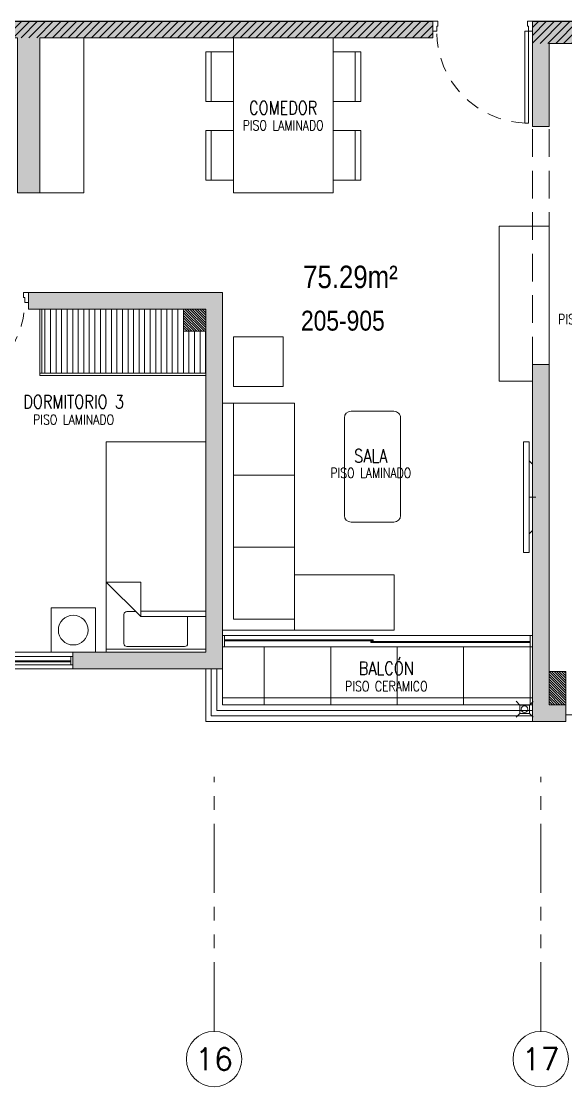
# Model space of a CAD drawing. Header units: millimetres. Extents: x 3738 to 3833, y 1327 to 1657.
# Drawn here: x 3801.76 to 3806.67, y 1453.44 to 1463.06 of the extents above; entities that cross this region are included whole.
import ezdxf
from ezdxf import colors
from ezdxf.entities.mleader import LeaderData, LeaderLine
from ezdxf.enums import TextEntityAlignment as Align
from ezdxf.math import Vec2, Vec3

# ---------------------------------------------------------------- set-up
doc = ezdxf.new("R2010")
doc.units = ezdxf.units.MM
for name, pattern in [('HIDDEN2', [0.1875, 0.125, -0.0625]), ('PHANTOM', [63.5, 31.75, -6.35, 6.35, -6.35, 6.35, -6.35]), ('PHANTOM2', [1.25, 0.625, -0.125, 0.125, -0.125, 0.125, -0.125]), ('X-REF_DP_Arquitectura$0$HIDDEN', [0.375, 0.25, -0.125])]:
    doc.linetypes.add(name, pattern=pattern)
doc.layers.get('0').update_dxf_attribs({"color": 251, "lineweight": 9})
for name, color, linetype, lineweight in [('A-BARANDAS', 251, 'Continuous', 13), ('A-EJES', 251, 'PHANTOM', 13), ('A-HATCH', 251, 'Continuous', 13), ('A-MOBILIARIO', 251, 'Continuous', 13), ('A-MURO BAJO', 251, 'Continuous', 13), ('A-MUROS', 251, 'Continuous', 13), ('A-NUMERACIONDEP', 251, 'Continuous', 13), ('A-PROYECCIONES', 251, 'HIDDEN2', 13), ('A-PROYECCIONES INT.', 251, 'HIDDEN2', 13), ('A-TEXTO-ACABADO PISO', 251, 'Continuous', 13), ('A-TEXTO-AMBIENTE', 251, 'Continuous', 13), ('A-ÁREA TEXTO', 251, 'Continuous', 13), ('A_20_Estructuras', 251, 'Continuous', 13), ('A_30_DispositivosSanit', 251, 'Continuous', 13), ('A_50_TextoAmbiente', 251, 'Continuous', 13), ('A_50_Vigas', 251, 'X-REF_DP_Arquitectura$0$HIDDEN', 13), ('A_60_HatchEstructuras', 251, 'Continuous', 13), ('DLP_MOBILIARIO FIJO', 251, 'Continuous', 13), ('MURO CF 120', 251, 'Continuous', 13), ('MURO CF 60', 251, 'Continuous', 13)]:
    doc.layers.add(name, color=color, linetype=linetype, lineweight=lineweight)
doc.styles.add('R80', font='ARIALN.TTF', dxfattribs={"height": 2.03})
doc.styles.add('R80-100', font='ARIALN.TTF', dxfattribs={"height": 0.2032})
doc.styles.add('ROMANS', font='romans.shx', dxfattribs={"width": 0.8})
pattern_1 = [(45, (-21.67, -43.67528), (-0.03535534, 0.03535534), [])]

# ---------------------------------------------------------------- blocks, each defined once
blk = doc.blocks.new('EF-P2-P4')
at = {"layer": 'A_60_HatchEstructuras'}
h = blk.add_hatch(color=256, dxfattribs=at)
h.dxf.hatch_style = 1
h.paths.add_polyline_path([(25.88, -7.675), (28.4, -7.675), (28.4, -9.075), (28.55, -9.075), (28.55, -7.675), (31.9, -7.675), (31.9, -9.075), (32.1, -9.075), (32.1, -7.675), (35.65, -7.675), (35.65, -7.525), (25.68, -7.525), (25.68, -9.075), (27.65, -9.075), (27.65, -8.925), (25.88, -8.925)])
h.paths.add_polyline_path([(26.45, -4.925), (28.1, -4.925), (28.1, -4.775), (25.905, -4.775), (25.905, -4.925), (26.25, -4.925), (26.25, -6.325), (35.65, -6.325), (35.65, -6.175), (32.1, -6.175), (32.1, -4.775), (31.9, -4.775), (31.9, -6.175), (29, -6.175), (29, -4.775), (28.85, -4.775), (28.85, -6.175), (26.45, -6.175)])
h = blk.add_hatch(color=256, dxfattribs=at)
h.dxf.hatch_style = 1
h.paths.add_polyline_path([(38.35, -8.6), (40, -8.6), (40, -7.9), (39.85, -7.9), (39.85, -8.4), (38.35, -8.4), (38.35, -7.525), (36.55, -7.525), (36.55, -8.475), (36.7, -8.475), (36.7, -7.725), (38.2, -7.725), (38.2, -13.79), (38.35, -13.79)])
h.paths.add_polyline_path([(36.7, -10.625), (36.55, -10.625), (36.55, -13.85), (36.85, -13.85), (36.85, -13.7), (36.7, -13.7)])
h.paths.add_polyline_path([(40, -10.35), (39.85, -10.35), (39.85, -13.7), (39.7, -13.7), (39.7, -13.85), (40, -13.85)])
h = blk.add_hatch(color=256, dxfattribs=at)
h.dxf.hatch_style = 1
h.paths.add_polyline_path([(28.65, -10.125), (30.25, -10.125), (30.25, -9.975), (28.5, -9.975), (28.5, -13.375), (29.85, -13.375), (29.85, -13.225), (28.65, -13.225)])
h.paths.add_polyline_path([(31.2, -9.975), (31.05, -9.975), (31.05, -13.375), (31.2, -13.375)])
h.paths.add_polyline_path([(33.75, -9.975), (32, -9.975), (32, -10.125), (33.6, -10.125), (33.6, -13.225), (32.4, -13.225), (32.4, -13.375), (33.75, -13.375)])
at = {"layer": 'A_20_Estructuras'}
for points in [[(25.88, -7.675), (28.4, -7.675), (28.4, -9.075), (28.55, -9.075), (28.55, -7.675), (31.9, -7.675), (31.9, -9.075), (32.1, -9.075), (32.1, -7.675), (35.65, -7.675), (35.65, -7.525), (25.68, -7.525), (25.68, -9.075), (27.65, -9.075), (27.65, -8.925), (25.88, -8.925)], [(38.35, -8.6), (40, -8.6), (40, -7.9), (39.85, -7.9), (39.85, -8.4), (38.35, -8.4), (38.35, -7.525), (36.55, -7.525), (36.55, -8.475), (36.7, -8.475), (36.7, -7.725), (38.2, -7.725), (38.2, -13.79), (38.35, -13.79)], [(33.75, -9.975), (32, -9.975), (32, -10.125), (33.6, -10.125), (33.6, -13.225), (32.4, -13.225), (32.4, -13.375), (33.75, -13.375)], [(36.7, -10.625), (36.55, -10.625), (36.55, -13.85), (36.85, -13.85), (36.85, -13.7), (36.7, -13.7)]]:
    blk.add_lwpolyline(points, close=True, dxfattribs=at)
at = {"layer": 'A_50_Vigas'}
for p, q in [((31.2, -13.375), (32.4, -13.375)), ((38.2, -13.79), (36.85, -13.79))]:
    blk.add_line(p, q, dxfattribs=at)
for points in [[(36.55, -10.625), (36.55, -8.475)], [(36.7, -10.625), (36.7, -8.475)], [(33.6, -13.375), (33.6, -13.8503), (36.55, -13.8504)]]:
    blk.add_lwpolyline(points, dxfattribs=at)
blk = doc.blocks.new('balcon')
at = {"layer": 'A-HATCH'}
h = blk.add_hatch(dxfattribs=at)
h.set_pattern_fill('_USER', color=256, scale=0.6, double=1, pattern_type=0)
h.set_pattern_definition([(0, (25.75, 0.15), (0, 0.6), []), (90, (25.75, 0.15), (-0.6, 4e-17), [])])
h.paths.add_polyline_path([(22.95, 0.15), (22.95, 0.675), (25.75, 0.675), (25.75, 0.15)])
at = {"layer": 'A-BARANDAS', "elevation": 0}
for points in [[(25.75, 0.05), (22.85, 0.05), (22.85, 0.475)], [(25.75, 0.1), (22.9, 0.1), (22.9, 0.475)]]:
    blk.add_lwpolyline(points, dxfattribs=at)
at = {"layer": 'A-MURO BAJO', "color": 4}
blk.add_line((22.8, 0), (22.8, 0.475), dxfattribs=at)
at = {"layer": 'A-MURO BAJO', "color": 4, "elevation": 0}
blk.add_lwpolyline([(25.75, 0.15), (22.95, 0.15), (22.95, 0.475)], dxfattribs=at)
at = {"layer": 'A-MURO BAJO', "color": 4}
blk.add_lwpolyline([(25.75, 0), (22.8, 0)], dxfattribs=at)
blk = doc.blocks.new('*U258')
for p, q in [((0.01, 0.855), (0.01, 0.9)), ((0.1, 0.865), (0.1, 0.9)), ((0.055, 0.855), (0.01, 0.855)), ((0.1, 0.865), (0.055, 0.865)), ((0.055, 0.855), (0.055, 0.865)), ((0.055, 0.045), (0.01, 0.045)), ((0.01, 0.045), (0.01, 0)), ((0.055, 0.045), (0.055, 0.035)), ((0.1, 0.035), (0.055, 0.035)), ((0.1, 0.035), (0.1, 0))]:
    blk.add_line(p, q)
blk.add_lwpolyline([(0.93, 0.07), (0.93, 0.035), (0.1, 0.035), (0.1, 0.07)], close=True)
at = {"color": 7, "linetype": 'HIDDEN2'}
blk.add_arc((0.0995, 0.0339), 0.8311, 2.23015, 89.96723, dxfattribs=at)
blk = doc.blocks.new('SOFA SEC')
for p, q in [((0, 0.65), (0.1, 0.65)), ((0.1, 0.65), (0.1, 0.1)), ((0.5, 0.65), (0.1, 0.65)), ((0.75, 0.65), (0.75, 0.1)), ((1.4, 0.65), (1.4, 0.1)), ((0.1, 0.1), (2.05, 0.1))]:
    blk.add_line(p, q)
blk.add_lwpolyline([(0.5, 1.55), (0.5, 0.65), (2.05, 0.65), (2.05, 0), (0, 0), (0, 1.55)], close=True)
blk = doc.blocks.new('MESA CENTRO')
for p, q in [((-0.1937, 0), (0.1937, 0)), ((-0.2537, -0.9421), (-0.2537, -0.06)), ((0.2537, -0.06), (0.2537, -0.9421)), ((0.1937, -1.0021), (-0.1937, -1.0021))]:
    blk.add_line(p, q)
for centre, start, end in [((-0.1937, -0.06), 90, 180), ((0.1937, -0.06), 0, 90), ((-0.1937, -0.9421), 180, 270), ((0.1937, -0.9421), 270, 0)]:
    blk.add_arc(centre, 0.06, start, end)
blk = doc.blocks.new('A$C72FD42DB')
for p, q in [((0.3255, 1.4, 0), (1.2255, 1.4, 0)), ((0.3255, 0), (0.3255, 1.4, 0)), ((1.2255, 0), (1.2255, 1.4, 0)), ((0.3255, 0), (1.2255, 0))]:
    blk.add_line(p, q)
for points in [[(0.3255, 1.285), (0.0755, 1.285), (0.0755, 0.835), (0.3255, 0.835)], [(0.1255, 1.285), (0.1255, 0.835)], [(1.2255, 1.285), (1.4755, 1.285), (1.4755, 0.835), (1.2255, 0.835)], [(1.4255, 1.285), (1.4255, 0.835)], [(0.3255, 0.125), (0.0755, 0.125), (0.0755, 0.575), (0.3255, 0.575)], [(0.1255, 0.125), (0.1255, 0.575)], [(1.2255, 0.125), (1.4755, 0.125), (1.4755, 0.575), (1.2255, 0.575)], [(1.4255, 0.125), (1.4255, 0.575)]]:
    blk.add_lwpolyline(points)
blk = doc.blocks.new('A$C4BFA03A9')
for points in [[(0.06, -0.5), (0.11, -0.5), (0.11, 0.5), (0.06, 0.5)], [(0.03, -0.3), (0.06, -0.33), (0.06, 0.33), (0.03, 0.3)]]:
    blk.add_lwpolyline(points, close=True)
at = {"layer": 'A-PROYECCIONES', "ltscale": 0.15}
blk.add_line((0.06, 0), (0, 0), dxfattribs=at)
blk = doc.blocks.new('1 PLAZA')
for p, q in [((-0.2859, -0.3221), (-0.2859, -0.0781)), ((-0.2592, -0.0513), (0.2619, -0.0513)), ((0.2887, -0.0781), (0.2887, -0.3415)), ((-0.45, -0.3221), (0.1356, -0.3221)), ((0.1356, -0.371), (-0.45, -0.371)), ((0.45, -0.6318), (0.1356, -0.3221)), ((0.1356, -0.3221), (0.1356, -0.6318)), ((0.2619, -0.3683), (0.1825, -0.3683)), ((0.1356, -0.6318), (0.45, -0.6318))]:
    blk.add_line(p, q)
at = {"extrusion": (4.49068e-08, -3.60286e-08, 1), "elevation": 0}
blk.add_lwpolyline([(-0.45, -0.0287), (0.45, -0.0287), (0.45, 0), (-0.45, 0)], close=True, dxfattribs=at)
blk.add_lwpolyline([(-0.45, -1.9), (-0.45, -0.0287), (0.45, -0.0287), (0.45, -1.9)], close=True)
for centre, start, end in [((-0.2592, -0.0781), 90, 180), ((0.2619, -0.0781), 0, 90), ((0.2619, -0.3415), 270, 0)]:
    blk.add_arc(centre, 0.0267, start, end)
blk = doc.blocks.new('VELADOR')
blk.add_lwpolyline([(0, 0.4), (0, 0), (0.4, 0), (0.4, 0.4)], close=True)
blk.add_circle((0.2, 0.2), 0.1344)
blk = doc.blocks.new('*U259')
for p, q in [((0.01, 0.755), (0.01, 0.8)), ((0.1, 0.765), (0.1, 0.8)), ((0.055, 0.755), (0.01, 0.755)), ((0.1, 0.765), (0.055, 0.765)), ((0.055, 0.755), (0.055, 0.765)), ((0.055, 0.045), (0.01, 0.045)), ((0.01, 0.045), (0.01, 0)), ((0.055, 0.045), (0.055, 0.035)), ((0.1, 0.035), (0.055, 0.035)), ((0.1, 0.035), (0.1, 0))]:
    blk.add_line(p, q)
blk.add_lwpolyline([(0.83, 0.07), (0.83, 0.035), (0.1, 0.035), (0.1, 0.07)], close=True)
at = {"color": 7, "linetype": 'HIDDEN2'}
blk.add_arc((0.0996, 0.034), 0.731, 2.23015, 89.96723, dxfattribs=at)
blk = doc.blocks.new('VP.120')
at = {"layer": 'A-MURO BAJO'}
for p, q in [((0, 0), (1.2, 0)), ((0, -0.15), (1.2, -0.15))]:
    blk.add_line(p, q, dxfattribs=at)
at = {"layer": 'DLP_MOBILIARIO FIJO', "color": 251}
for p, q in [((0.02, -0.0375), (1.18, -0.0375)), ((1.18, -0.1125), (0.02, -0.1125))]:
    blk.add_line(p, q, dxfattribs=at)
at = {"layer": 'DLP_MOBILIARIO FIJO', "color": 6}
for points in [[(0, -0.1125), (0.02, -0.1125), (0.02, -0.0375), (0, -0.0375)], [(1.2, -0.1125), (1.18, -0.1125), (1.18, -0.0375), (1.2, -0.0375)]]:
    blk.add_lwpolyline(points, close=True, dxfattribs=at)
at = {"layer": 'DLP_MOBILIARIO FIJO', "elevation": 0}
for points in [[(0.61, -0.0625), (0.02, -0.0625), (0.02, -0.0725), (0.61, -0.0725)], [(0.59, -0.0875), (1.18, -0.0875), (1.18, -0.0775), (0.59, -0.0775)]]:
    blk.add_lwpolyline(points, close=True, dxfattribs=at)
blk = doc.blocks.new('DPTO 75_1P')
at = {"layer": 'A-HATCH'}
h = blk.add_hatch(dxfattribs=at)
h.set_pattern_fill('ANSI31', color=256, scale=0.005)
h.set_pattern_definition([(45, (66.479692, -96.369531), (-0.0112253202, 0.0112253202), [])])
h.paths.add_polyline_path([(2.95, -2.8), (3.15, -2.8), (3.15, -2.6), (2.95, -2.6)])
h = blk.add_hatch(dxfattribs=at)
h.set_pattern_fill('ANSI31', color=256, scale=0.005, angle=180)
h.paths.add_polyline_path([(-0.15, -5.875), (-0.3, -5.875), (-0.3, -6.175), (-0.15, -6.175)])
at = {"layer": 'DLP_MOBILIARIO FIJO'}
h = blk.add_hatch(dxfattribs=at)
h.set_pattern_fill('_USER', color=8, scale=0.05, angle=270, pattern_type=0)
h.set_pattern_definition([(270, (4.43, -3.179993), (0.05, -9e-18), [])])
h.paths.add_polyline_path([(4.43, -3.18), (4.43, -2.6), (3.15, -2.6), (3.15, -2.8), (2.95, -2.8), (2.95, -3.18)])
at = {"layer": 'A-HATCH', "elevation": 0}
blk.add_lwpolyline([(-0.15, -5.875), (-0.3, -5.875), (-0.3, -6.175), (-0.15, -6.175)], close=True, dxfattribs=at)
at = {"layer": 'A-MOBILIARIO', "elevation": 0}
blk.add_lwpolyline([(2.25, -3.3), (2.25, -2.85), (2.7, -2.85), (2.7, -3.3)], close=True, dxfattribs=at)
at = {"layer": 'A-MURO BAJO', "color": 7}
for p, q in [((2.78, -5.55, 0), (0.02, -5.55, 0)), ((0.02, -5.65, 0), (2.78, -5.65, 0))]:
    blk.add_line(p, q, dxfattribs=at)
at = {"layer": 'A-MURO BAJO', "elevation": 0}
blk.add_lwpolyline([(4.45, -1.55), (4.05, -1.55), (4.05, -0.15), (4.45, -0.15)], close=True, dxfattribs=at)
blk.add_lwpolyline([(0, -3.25), (0.3, -3.25), (0.3, -1.85), (-0.15, -1.85), (-0.15, -3.1), (0, -3.1), (0, -3.2)], dxfattribs=at)
at = {"layer": 'A-MUROS'}
for p, q in [((0, 0, 0), (-1.8, 0, 0)), ((0, -0.95, 0), (0, 0, 0)), ((10.87, 0, 0), (0.9, 0, 0)), ((0.9, -0.15, 0), (0.9, 0, 0)), ((4.45, -0.15, 0), (0.9, -0.15, 0)), ((4.45, -1.55, 0), (4.45, -0.15, 0)), ((-0.15, -0.2, 0), (-1.65, -0.2, 0)), ((-0.15, -0.95, 0), (-0.15, -0.2, 0)), ((0, -0.95, 0), (-0.15, -0.95, 0)), ((4.65, -1.55, 0), (4.45, -1.55, 0)), ((2.8, -5.85, 0), (2.8, -2.45, 0)), ((2.8, -2.45, 0), (4.55, -2.45, 0)), ((4.55, -2.6, 0), (4.55, -2.45, 0)), ((3.15, -2.6, 0), (4.55, -2.6, 0)), ((3.15, -2.6, 0), (3.15, -2.8, 0)), ((2.95, -5.7, 0), (2.95, -2.8, 0)), ((3.15, -2.8, 0), (2.95, -2.8, 0)), ((-0.15, -3.1, 0), (0, -3.1, 0)), ((-0.15, -5.875, 0), (-0.15, -3.1, 0)), ((0, -3.1, 0), (0, -6.325, 0)), ((2.95, -5.7, 0), (4.15, -5.7, 0)), ((4.15, -5.85, 0), (4.15, -5.7, 0)), ((2.8, -5.85, 0), (4.15, -5.85, 0)), ((-0.3, -5.875, 0), (-0.15, -5.875, 0)), ((-0.3, -6.325, 0), (-0.3, -5.875, 0)), ((0, -6.325, 0), (-0.3, -6.325, 0))]:
    blk.add_line(p, q, dxfattribs=at)
at = {"layer": 'A-PROYECCIONES INT.'}
blk.add_line((0, 0), (0, 0), dxfattribs=at)
at = {"layer": 'DLP_MOBILIARIO FIJO', "color": 8, "elevation": 0}
blk.add_lwpolyline([(2.95, -2.6), (4.43, -2.6), (4.43, -3.18), (2.95, -3.18)], close=True, dxfattribs=at)
at = {"layer": 'DLP_MOBILIARIO FIJO', "elevation": 0}
for points in [[(4.43, -2.6), (4.45, -2.6), (4.45, -3.18), (4.43, -3.18)], [(4.45, -3.2), (4.45, -3.18), (2.95, -3.18), (2.95, -3.2)], [(1.46, -5.6125), (0.02, -5.6125), (0.02, -5.6025), (1.46, -5.6025)], [(1.44, -5.5875), (2.78, -5.5875), (2.78, -5.5975), (1.44, -5.5975)]]:
    blk.add_lwpolyline(points, close=True, dxfattribs=at)
at = {"layer": 'DLP_MOBILIARIO FIJO', "color": 6, "elevation": 0}
for points in [[(0.02, -5.55), (0, -5.55), (0, -5.65), (0.02, -5.65)], [(2.8, -5.55), (2.78, -5.55), (2.78, -5.65), (2.8, -5.65)]]:
    blk.add_lwpolyline(points, close=True, dxfattribs=at)
at = {"xscale": -1, "rotation": 180}
blk.add_blockref('VP.120', (4.15, -5.85, 0), dxfattribs=at)
at = {"layer": 'A-MOBILIARIO'}
for name, p, rotation in [('*U258', (0, 0.01, 0), 270), ('A$C72FD42DB', (3.0255, -0.15, 0), 180), ('SOFA SEC', (2.8, -5.5, 0), 89.99956714789808), ('MESA CENTRO', (1.4447, -3.5229, 0), 359.9999774208889)]:
    blk.add_blockref(name, p, dxfattribs=dict(at, rotation=rotation))
for name, p, xscale, rotation in [('*U259', (5.35, -2.44, 0), -1.00000000000001, 90), ('A$C4BFA03A9', (-0.03, -4.3, 0), -1, 180)]:
    blk.add_blockref(name, p, dxfattribs=dict(at, xscale=xscale, rotation=rotation))
at = {"layer": 'A-MOBILIARIO', "extrusion": (4.49068e-08, 3.60286e-08, -1), "zscale": -1.000000000000024, "rotation": 180}
for name, p in [('1 PLAZA', (-3.4, -5.7, 0)), ('VELADOR', (-3.9471, -5.3, 0))]:
    blk.add_blockref(name, p, dxfattribs=at)
blk = doc.blocks.new('TC_PT')
at = {"xscale": -1}
blk.add_blockref('DPTO 75_1P', (37.9, 3.525, 0), dxfattribs=at)
at = {"layer": 'A-MUROS'}
blk.add_blockref('balcon', (12.15, -2.8), dxfattribs=at)
blk = doc.blocks.new('TEXTO AMBIENTES PT')
at = {"layer": 'A-TEXTO-ACABADO PISO', "char_height": 0.09, "attachment_point": 2, "rotation": 359.99998, "style": 'ROMANS'}
for s, width, insert in [('PISO LAMINADO', 1.20225, (34.2988, -8.4202)), ('PISO CERAMICO', 1.20225, (37.1538, -10.1722)), ('PISO LAMINADO', 1.20225, (32.4062, -11.0788)), ('PISO LAMINADO', 1.034523, (35.0901, -11.5603, 0))]:
    blk.add_mtext_dynamic_manual_height_columns(s, width=width, gutter_width=12.5, heights=[0], dxfattribs=dict(at, insert=insert))
at = {"layer": 'A-TEXTO-ACABADO PISO', "insert": (35.2303, -13.487), "char_height": 0.09, "attachment_point": 2, "style": 'ROMANS'}
blk.add_mtext_dynamic_manual_height_columns('PISO CERAMICO', width=1.20225, gutter_width=12.5, heights=[0], dxfattribs=at)
at = {"layer": 'A-TEXTO-AMBIENTE', "style": 'ROMANS', "width": 0.8}
for s, p in [('COMEDOR', (34.2988, -8.3666)), ('DORMITORIO 3', (32.4064, -11.0219)), ('SALA', (35.09, -11.5114, 0)), ('BALCÓN', (35.23, -13.4302, 0))]:
    blk.add_text(s, height=0.12, dxfattribs=at).set_placement(p, align=Align.CENTER)
blk = doc.blocks.new('_Dot')
at = {"color": 0, "linetype": 'ByBlock', "lineweight": -2}
blk.add_line((-0.5, 0), (-1, 0), dxfattribs=at)
at = {"color": 0, "linetype": 'ByBlock', "const_width": 0.5}
blk.add_lwpolyline([(-0.25, 0, 1), (0.25, 0, 1)], format="xyb", close=True, dxfattribs=at)
blk = doc.blocks.new('Ejes_Torre C')
at = {"layer": 'A-EJES', "linetype": 'PHANTOM2'}
for points in [[(35.025, -2.8), (35.025, -0.5)], [(37.975, -2.8), (37.975, -0.5)]]:
    blk.add_lwpolyline(points, dxfattribs=at)
at = {"layer": 'A-EJES', "linetype": 'Continuous'}
for centre in [(35.025, -3.05), (37.975, -3.05)]:
    blk.add_circle(centre, 0.25, dxfattribs=at)
at = {"layer": 'A-EJES', "linetype": 'Continuous', "style": 'ROMANS'}
for s, p in [('16', (35.025, -3.05)), ('17', (37.975, -3.05))]:
    blk.add_text(s, height=0.2, dxfattribs=at).set_placement(p, align=Align.MIDDLE_CENTER)
blk = doc.blocks.new('TORRE F HATCH CORTAFUEGO')
at = {"layer": 'MURO CF 60'}
h = blk.add_hatch(dxfattribs=at)
h.set_pattern_fill('_USER', color=256, scale=0.05, angle=45, pattern_type=0)
h.set_pattern_definition(pattern_1)
h.paths.add_polyline_path([(-18.6485, -18.675), (-18.6485, -18.825), (-11.7, -18.825), (-11.7, -18.675)])
h = blk.add_hatch(dxfattribs=at)
h.set_pattern_fill('_USER', color=256, scale=0.05, angle=45, pattern_type=0)
h.set_pattern_definition(pattern_1)
h.paths.add_polyline_path([(-7.35, -19.05), (-7.35, -19.75), (-9.15, -19.75), (-9.15, -18.875), (-10.8, -18.875), (-10.8, -18.675), (-9, -18.675), (-9, -19.55), (-7.5, -19.55), (-7.5, -19.05)])
blk = doc.blocks.new('0-sumidero')
for p, q in [((-0.0421, 0.0382), (-0.0763, 0.0724)), ((0.0435, 0.0382), (-0.0421, 0.0382)), ((-0.0421, 0.0382), (-0.0421, -0.0369)), ((0.0435, 0.0382), (0.0777, 0.0724)), ((0.0435, -0.0369), (0.0435, 0.0382)), ((-0.0421, -0.0369), (-0.0763, -0.0711)), ((-0.0421, -0.0369), (0.0435, -0.0369)), ((0.0435, -0.0369), (0.0777, -0.0711))]:
    blk.add_line(p, q)
blk.add_circle((0, 0), 0.0303)
blk = doc.blocks.new('sum')
at = {"layer": 'A_30_DispositivosSanit', "rotation": 45.00000007321594}
blk.add_blockref('0-sumidero', (0, 0), dxfattribs=at)
blk = doc.blocks.new('IS-pluviales_26.03.2025')
at = {"layer": 'A_30_DispositivosSanit', "xscale": -1, "rotation": 224.5785498058031}
blk.add_blockref('sum', (-10.8703, -38.6901, 0), dxfattribs=at)
blk = doc.blocks.new('areas-TE')
at = {"layer": 'A-ÁREA TEXTO', "color": 1, "insert": (34.4794, -34.9387, 0), "char_height": 0.2032, "width": 2.294455, "attachment_point": 7, "style": 'R80-100'}
blk.add_mtext('\\pxql;75.29m²', dxfattribs=at)
at = {"layer": 'A-NUMERACIONDEP'}
ml = blk.add_multileader_mtext('Standard', dxfattribs=at)
ml.set_content('205-905', color=256, style='R80')
ml.set_leader_properties(color=256)
ml.set_arrow_properties(name='DOT')
ml.build(insert=Vec2(0, 0))
ml.multileader.update_dxf_attribs({"leader_type": 0, "has_text_frame": 1, "text_left_attachment_type": 2, "text_right_attachment_type": 2, "dogleg_length": 0.36, "arrow_head_size": 0.06, "scale": 0.06})
ctx = ml.context
ctx.base_point, ctx.scale, ctx.char_height, ctx.arrow_head_size, ctx.landing_gap_size, ctx.plane_origin = Vec3(34.4066, -35.2313), 0.06, 0.18, 0.06, 0.06, Vec3(33.5058, -35.2357)
ctx.left_attachment, ctx.right_attachment, ctx.text_align_type = 2, 2, 1
notes = []
notes.append((ctx, [(0, (1, 1, 0), (35.3606, -35.2313), (-1, 0), 0.0917, [(0, [(35.6472, -34.8824)], 0, [])])]))
ctx.mtext.insert, ctx.mtext.width, ctx.mtext.alignment, ctx.mtext.flow_direction = Vec3(34.8378, -35.1394), 0.461923, 2, 5
for ctx, leaders in notes:
    for number, flags, end, landing, length, lines in leaders:
        leader = LeaderData()
        leader.index, (leader.has_last_leader_line, leader.has_dogleg_vector, leader.attachment_direction) = number, flags
        leader.last_leader_point, leader.dogleg_vector, leader.dogleg_length = Vec3(end), Vec3(landing), length
        for number, points, colour, breaks in lines:
            line = LeaderLine()
            line.index, line.vertices, line.color, line.breaks = number, Vec3.list(points), colors.encode_raw_color(colour), breaks
            leader.lines.append(line)
        ctx.leaders.append(leader)

msp = doc.modelspace()

# ---------------------------------------------------------------- block references
msp.add_blockref('EF-P2-P4', (3769.8221, 1470.5876))

# ---------------------------------------------------------------- next in the draw order: block references
msp.add_blockref('TC_PT', (3768.4721, 1459.5379))

# ---------------------------------------------------------------- next in the draw order: block references
msp.add_blockref('areas-TE', (3769.8221, 1495.5879))
at = {"layer": 'A-EJES'}
msp.add_blockref('Ejes_Torre C', (3768.4721, 1456.7379), dxfattribs=at)
at = {"layer": 'A_30_DispositivosSanit'}
msp.add_blockref('IS-pluviales_26.03.2025', (3817.1711, 1495.5383, 0), dxfattribs=at)
at = {"layer": 'A_50_TextoAmbiente'}
msp.add_blockref('TEXTO AMBIENTES PT', (3769.8221, 1470.5879), dxfattribs=at)
at = {"layer": 'MURO CF 120', "color": 251}
msp.add_blockref('TORRE F HATCH CORTAFUEGO', (3817.1721, 1481.7379), dxfattribs=at)

doc.saveas('drawing.dxf')
